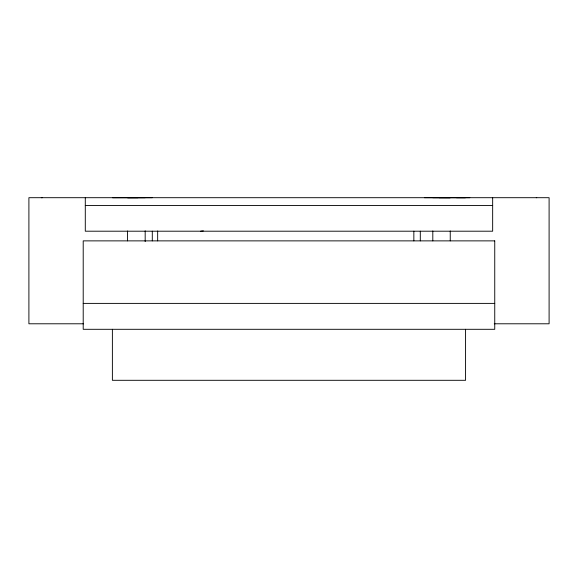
<?xml version="1.0" encoding="UTF-8"?>
<svg xmlns="http://www.w3.org/2000/svg" width="578" height="578" viewBox="0 0 578 578"><rect width="100%" height="100%" fill="white"/><g stroke="black" fill="none" stroke-linecap="round" stroke-linejoin="round"><path stroke-width="0.87" d="M200.682 231.2L203.369 230.868M536.29 197.705L536.716 197.698M145.179 197.698L112.58 197.763M469.813 197.698L456.432 197.698M152.296 197.698L127.565 197.698L137.94 197.698M85.291 205.486L492.658 205.486M83.21 303.392L494.746 303.392M83.615 323.788L28.9 323.788L28.9 197.698L549.1 197.698L549.1 323.788L494.262 323.788M465.369 197.763L439.143 197.698M424.404 197.698L450.219 197.698L432.806 197.698M41.291 197.698L42.346 197.705M450.24 230.976L450.248 240.874M492.658 197.763L492.658 231.2L85.291 231.2L85.291 197.763M465.572 329.301L465.572 380.302L112.385 380.302L112.385 329.301M432.806 230.976L432.806 240.874M420.3 231.2L420.3 240.874M413.848 231.2L413.848 240.874M157.657 230.99L157.657 240.874M152.296 231.2L152.296 240.874M145.179 230.839L145.179 241.59M127.565 230.976L127.565 240.874M494.746 240.874L83.21 240.874L83.21 329.301L494.746 329.301L494.746 240.874"/></g></svg>
